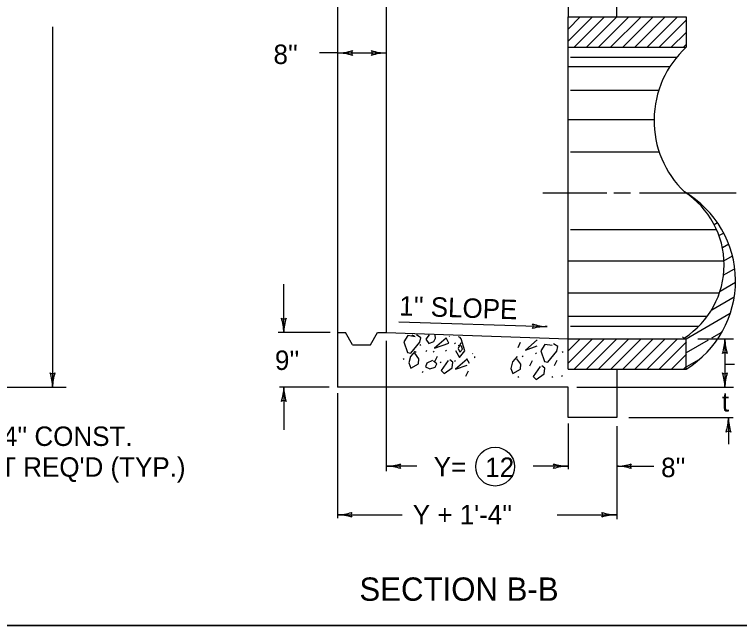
# Model space of a CAD drawing. Extents: x 1007 to 1035.5, y 1000.5 to 1021.5.
# Drawn here: x 1017.91 to 1025.38, y 1000.5 to 1006.79 of the extents above; entities that cross this region are included whole.
import ezdxf

# ---------------------------------------------------------------- set-up
doc = ezdxf.new("R2010")
doc.units = 0
for name, color, linetype in [('Level 1', 7, 'Continuous'), ('Level 10', 7, 'Continuous'), ('Level 11', 7, 'Continuous'), ('Level 5', 7, 'Continuous')]:
    doc.layers.add(name, color=color, linetype=linetype)

msp = doc.modelspace()

# ---------------------------------------------------------------- linework, layer by layer
at = {"layer": 'Level 1'}
for p, q in [((1021.2373, 1008.7868), (1021.2373, 1002.9518)), ((1024.1123, 1006.7643), (1024.1123, 1008.3657)), ((1021.7373, 1007.5143), (1021.7373, 1003.5143)), ((1023.6123, 1007.0143), (1023.6123, 1006.7643)), ((1023.6123, 1006.4518), (1023.6123, 1006.7643)), ((1023.6123, 1006.7643), (1024.3482, 1006.7643)), ((1023.6123, 1006.6393), (1023.7373, 1006.7643)), ((1023.6123, 1006.5143), (1023.8623, 1006.7643)), ((1023.6708, 1006.4478), (1023.9873, 1006.7643)), ((1023.7958, 1006.4478), (1024.1123, 1006.7643)), ((1023.9208, 1006.4478), (1024.2373, 1006.7643)), ((1024.0458, 1006.4478), (1024.3623, 1006.7643)), ((1024.1708, 1006.4478), (1024.4873, 1006.7643)), ((1024.2958, 1006.4478), (1024.6123, 1006.7643)), ((1024.3482, 1006.7643), (1024.8276, 1006.7643)), ((1024.4208, 1006.4478), (1024.7373, 1006.7643)), ((1024.5458, 1006.4478), (1024.8276, 1006.7296)), ((1024.8276, 1006.7643), (1024.8276, 1006.4518)), ((1024.6708, 1006.4478), (1024.8276, 1006.6046)), ((1023.6123, 1006.4518), (1024.3482, 1006.4518)), ((1023.6123, 1003.4518), (1023.6123, 1006.4518)), ((1024.3482, 1006.4518), (1024.8276, 1006.4518)), ((1024.7958, 1006.4478), (1024.8276, 1006.4796)), ((1024.7263, 1006.3447), (1023.6352, 1006.3447)), ((1024.3482, 1006.249), (1023.6123, 1006.249)), ((1024.657, 1006.249), (1024.3482, 1006.249)), ((1024.5434, 1006.0062), (1023.6352, 1006.0062)), ((1024.4961, 1005.706), (1023.6123, 1005.706)), ((1024.5494, 1005.3729), (1023.6352, 1005.3729)), ((1023.3505, 1004.9518), (1024.0103, 1004.9518)), ((1024.0815, 1004.9518), (1024.2529, 1004.9518)), ((1024.3482, 1004.9518), (1025.343, 1004.9518)), ((1025.1149, 1004.628), (1025.1481, 1004.6472)), ((1025.1419, 1004.5712), (1023.6352, 1004.5712)), ((1025.1649, 1004.5125), (1025.2178, 1004.543)), ((1025.2018, 1004.3895), (1025.2663, 1004.4268)), ((1025.2148, 1004.2528), (1025.3037, 1004.304)), ((1024.3482, 1004.2513), (1023.6123, 1004.2513)), ((1025.2163, 1004.2513), (1024.3482, 1004.2513)), ((1025.2089, 1004.1049), (1025.3257, 1004.1723)), ((1025.1779, 1003.9427), (1025.3359, 1004.0339)), ((1024.3482, 1003.9208), (1023.6123, 1003.9208)), ((1025.1687, 1003.9208), (1024.3482, 1003.9208)), ((1025.0911, 1003.7483), (1025.3223, 1003.8817)), ((1024.3482, 1003.6817), (1023.6123, 1003.6817)), ((1025.0436, 1003.6817), (1024.3482, 1003.6817)), ((1024.8276, 1003.4518), (1025.2812, 1003.7137)), ((1021.2363, 1003.5143), (1021.2373, 1003.5143)), ((1021.2373, 1003.5143), (1021.3195, 1003.5143)), ((1021.3916, 1003.3893), (1021.3195, 1003.5143)), ((1021.5779, 1003.3893), (1021.6502, 1003.5143)), ((1021.6502, 1003.5143), (1021.7361, 1003.5143)), ((1021.7373, 1003.5143), (1023.6123, 1003.4518)), ((1024.9542, 1003.5776), (1023.6352, 1003.5776)), ((1025.0913, 1003.4597), (1025.1953, 1003.5198)), ((1022.0028, 1003.4909), (1022.0257, 1003.4802)), ((1022.392, 1003.4784), (1022.388, 1003.4754)), ((1023.6123, 1003.1393), (1023.6123, 1003.4518)), ((1023.6123, 1003.4518), (1024.3482, 1003.4518)), ((1023.7373, 1003.4518), (1023.6123, 1003.3268)), ((1023.8623, 1003.4518), (1023.6123, 1003.2018)), ((1023.9873, 1003.4518), (1023.6748, 1003.1393)), ((1024.1123, 1003.4518), (1023.7998, 1003.1393)), ((1024.2373, 1003.4518), (1023.9248, 1003.1393)), ((1024.3623, 1003.4518), (1024.0498, 1003.1393)), ((1024.4873, 1003.4518), (1024.1748, 1003.1393)), ((1024.6123, 1003.4518), (1024.2998, 1003.1393)), ((1024.3482, 1003.4518), (1024.8276, 1003.4518)), ((1024.7373, 1003.4518), (1024.4248, 1003.1393)), ((1024.8098, 1003.4518), (1024.7887, 1003.4728)), ((1024.8276, 1003.1393), (1024.8276, 1003.4518)), ((1024.8289, 1003.3082), (1025.0571, 1003.4399)), ((1021.3916, 1003.3893), (1021.5779, 1003.3893)), ((1022.0943, 1003.3893), (1022.084, 1003.3815)), ((1022.4523, 1003.4055), (1022.4419, 1003.3977)), ((1023.0971, 1003.3597), (1023.1224, 1003.415)), ((1024.8309, 1003.4204), (1024.5498, 1003.1393)), ((1022.0464, 1003.3129), (1022.0316, 1003.3098)), ((1022.1559, 1003.3297), (1022.1457, 1003.3218)), ((1022.2339, 1003.3203), (1022.2237, 1003.3125)), ((1022.3581, 1003.333), (1022.3478, 1003.3252)), ((1022.6311, 1003.297), (1022.6257, 1003.2989)), ((1023.2862, 1003.3026), (1023.2758, 1003.2948)), ((1023.56, 1003.3178), (1023.5497, 1003.31)), ((1024.8295, 1003.294), (1024.6748, 1003.1393)), ((1021.9235, 1003.2453), (1021.9133, 1003.2375)), ((1022.24, 1003.2177), (1022.2653, 1003.273)), ((1022.4526, 1003.2243), (1022.4423, 1003.2165)), ((1022.5961, 1003.1967), (1022.5706, 1003.2439)), ((1023.1493, 1003.2722), (1023.1389, 1003.2643)), ((1023.2188, 1003.1721), (1023.2442, 1003.2274)), ((1023.4724, 1003.1771), (1023.4978, 1003.2324)), ((1024.8343, 1003.1669), (1024.9537, 1003.2358)), ((1022.3055, 1003.2119), (1022.2953, 1003.2042)), ((1024.4595, 1003.1393), (1024.4573, 1003.1415)), ((1024.8274, 1003.1669), (1024.7998, 1003.1393)), ((1022.118, 1003.1128), (1022.1077, 1003.1049)), ((1022.5595, 1003.0656), (1022.5848, 1003.1209)), ((1023.555, 1003.0693), (1023.5447, 1003.0615)), ((1023.6123, 1003.1393), (1024.3482, 1003.1393)), ((1024.1123, 1003.1393), (1024.1123, 1002.6393)), ((1024.3482, 1003.1393), (1024.8276, 1003.1393)), ((1023.1036, 1003.0592), (1023.0933, 1003.0513)), ((1023.4535, 1003.0592), (1023.4432, 1003.0513)), ((1023.6123, 1002.9518), (1021.2373, 1002.9518)), ((1023.6123, 1002.6393), (1023.6123, 1002.9518)), ((1024.1123, 1002.6393), (1023.6123, 1002.6393))]:
    msp.add_line(p, q, dxfattribs=at)
for points in [[(1022.0376, 1003.4723), (1021.9609, 1003.4834), (1021.9203, 1003.4193), (1021.9585, 1003.3083), (1021.9919, 1003.3018), (1022.0847, 1003.4163), (1022.097, 1003.4622), (1022.0508, 1003.491)], [(1022.1799, 1003.4909), (1022.1467, 1003.4465), (1022.1787, 1003.404), (1022.2284, 1003.4235), (1022.2465, 1003.4561), (1022.242, 1003.4873)], [(1022.3561, 1003.4583), (1022.2377, 1003.353), (1022.3843, 1003.4063), (1022.3553, 1003.4597)], [(1022.4527, 1003.3294), (1022.4927, 1003.2601), (1022.5468, 1003.3264), (1022.5108, 1003.4498), (1022.4975, 1003.4662)], [(1022.4839, 1003.473), (1022.4858, 1003.4705), (1022.4936, 1003.4725)], [(1023.2917, 1003.4403), (1023.1733, 1003.335), (1023.2919, 1003.3781)], [(1022.5068, 1003.4087), (1022.4808, 1003.3512), (1022.4967, 1003.3141), (1022.5249, 1003.3452), (1022.5138, 1003.3739), (1022.4783, 1003.3811)], [(1023.4475, 1003.3809), (1023.3708, 1003.3921), (1023.3303, 1003.328), (1023.3684, 1003.217), (1023.4018, 1003.2104), (1023.4946, 1003.3249), (1023.5069, 1003.3708), (1023.4608, 1003.3997)], [(1022.0365, 1003.3238), (1021.9889, 1003.2686), (1021.9735, 1003.2024), (1021.9918, 1003.1483), (1022.0722, 1003.1947), (1022.0763, 1003.2452), (1022.0342, 1003.3021)], [(1022.2149, 1003.2291), (1022.1587, 1003.1985), (1022.1436, 1003.1638), (1022.1879, 1003.1414), (1022.2434, 1003.1605), (1022.2608, 1003.1946), (1022.2269, 1003.2212)], [(1022.3755, 1003.2273), (1022.3035, 1003.1248), (1022.334, 1003.0943), (1022.4173, 1003.1517), (1022.4233, 1003.2087), (1022.3923, 1003.2333)], [(1022.5714, 1003.2425), (1022.453, 1003.1372), (1022.5717, 1003.1803)], [(1022.6465, 1003.2698), (1022.6477, 1003.2543), (1022.6525, 1003.259)], [(1023.0863, 1003.2679), (1023.0388, 1003.2128), (1023.0233, 1003.1466), (1023.0417, 1003.0924), (1023.122, 1003.1388), (1023.1262, 1003.1893), (1023.084, 1003.2463)], [(1023.3238, 1003.1665), (1023.2518, 1003.0639), (1023.2823, 1003.0335), (1023.3657, 1003.0908), (1023.3716, 1003.1478), (1023.3407, 1003.1725)]]:
    msp.add_lwpolyline(points, dxfattribs=at)
msp.add_circle((1022.86, 1002.1356), 0.2, dxfattribs=at)
for centre, radius, start, end in [((1025.5168, 1005.6988), 1.0208, 132.473, 226.15641), ((1024.3216, 1004.2117), 0.8957, 303.02735, 56.97265), ((1024.2724, 1004.0456), 1.0628, 301.48784, 59.63161), ((1018.304, 1003.13), 0.0375, 228.7746, 310.89129), ((1017.8352, 1002.9518), 0.4688, 0, 18.66878), ((1018.7727, 1002.9518), 0.4688, 161.34716, 179.99389), ((1017.8352, 1002.9518), 0.4688, 359.98778, 0)]:
    msp.add_arc(centre, radius, start, end, dxfattribs=at)
at = {"layer": 'Level 10'}
msp.add_line((1035.5, 1000.5), (1007, 1000.5), dxfattribs=at)
at = {"layer": 'Level 11'}
msp.add_lwpolyline([(1007, 1000.5), (1035.5, 1000.5), (1035.5, 1021.5), (1007, 1021.5)], close=True, dxfattribs=at)
at = {"layer": 'Level 5'}
for p, q in [((1018.3039, 1006.6631), (1018.3039, 1002.9518)), ((1021.2404, 1006.3926), (1021.051, 1006.3926)), ((1021.2404, 1006.3926), (1021.7376, 1006.3926)), ((1020.6848, 1003.5143), (1020.6848, 1004.0143)), ((1021.868, 1003.627), (1023.395, 1003.576)), ((1021.1612, 1003.5143), (1020.6258, 1003.5143)), ((1024.947, 1003.4518), (1025.3149, 1003.4518)), ((1025.226, 1003.4493), (1025.226, 1002.9493)), ((1021.7373, 1003.4298), (1021.7373, 1002.0884)), ((1025.2254, 1003.1886), (1025.3254, 1003.1886)), ((1016.0654, 1002.9518), (1018.4451, 1002.9518)), ((1021.1508, 1002.953), (1020.6387, 1002.953)), ((1020.6848, 1002.9555), (1020.6848, 1002.5143)), ((1023.7025, 1002.9518), (1024.3482, 1002.9518)), ((1024.3482, 1002.9518), (1025.3149, 1002.9518)), ((1021.2373, 1002.8898), (1021.2373, 1001.6035)), ((1024.2379, 1002.6393), (1024.3482, 1002.6393)), ((1024.3482, 1002.6393), (1025.3124, 1002.6393)), ((1025.2627, 1002.6405), (1025.2627, 1002.3671)), ((1023.6123, 1002.5803), (1023.6123, 1002.1091)), ((1024.1123, 1002.5528), (1024.1123, 1001.5932)), ((1022.0558, 1002.1393), (1021.7373, 1002.1393)), ((1023.6123, 1002.1393), (1023.2527, 1002.1393)), ((1024.1123, 1002.1393), (1024.4926, 1002.1393)), ((1021.2338, 1001.6393), (1021.9043, 1001.6393)), ((1023.5, 1001.6393), (1024.1091, 1001.6393))]:
    msp.add_line(p, q, dxfattribs=at)
for centre, radius, start, end in [((1021.2404, 1006.8613), 0.4687, 269.98778, 270), ((1021.2404, 1006.8613), 0.4687, 270, 288.66878), ((1021.2404, 1005.9238), 0.4687, 71.34716, 89.99389), ((1021.4187, 1006.3925), 0.0375, 138.7746, 220.89129), ((1021.5593, 1006.3926), 0.0375, 318.7746, 40.89129), ((1021.7376, 1005.9238), 0.4687, 90, 108.66878), ((1021.7376, 1006.8613), 0.4687, 251.34716, 269.99389), ((1021.7376, 1005.9238), 0.4687, 89.98778, 90), ((1020.6849, 1003.6925), 0.0375, 228.7746, 310.89129), ((1020.2161, 1003.5143), 0.4687, 0, 18.66878), ((1021.1536, 1003.5143), 0.4687, 161.34716, 179.99389), ((1023.2169, 1003.582), 0.0375, 316.8617, 38.97839), ((1023.4106, 1004.0445), 0.4687, 249.43426, 268.08099), ((1020.2161, 1003.5143), 0.4687, 359.98778, 0), ((1023.3794, 1003.1075), 0.4687, 88.0871, 106.75588), ((1023.3794, 1003.1075), 0.4687, 88.07488, 88.0871), ((1024.7573, 1003.4493), 0.4687, 341.34716, 359.99389), ((1025.6947, 1003.4493), 0.4687, 179.98778, 180), ((1025.6947, 1003.4493), 0.4687, 180, 198.66878), ((1025.226, 1003.271), 0.0375, 48.7746, 130.89129), ((1025.226, 1003.1275), 0.0375, 228.7746, 310.89129), ((1024.7573, 1002.9493), 0.4687, 0, 18.66878), ((1025.6947, 1002.9493), 0.4687, 161.34716, 179.99389), ((1020.2161, 1002.9555), 0.4688, 341.34716, 359.99389), ((1021.1536, 1002.9555), 0.4688, 179.98778, 180), ((1021.1536, 1002.9555), 0.4688, 180, 198.66878), ((1024.7573, 1002.9493), 0.4687, 359.98778, 0), ((1020.6848, 1002.7773), 0.0375, 48.7746, 130.89129), ((1024.7939, 1002.6405), 0.4687, 341.34716, 359.99389), ((1025.7314, 1002.6405), 0.4687, 179.98778, 180), ((1025.7314, 1002.6405), 0.4687, 180, 198.66878), ((1025.2626, 1002.4623), 0.0375, 48.7746, 130.89129), ((1021.7373, 1002.608), 0.4688, 269.98778, 270), ((1021.7373, 1002.608), 0.4688, 270, 288.66878), ((1021.7373, 1001.6705), 0.4688, 71.34716, 89.99389), ((1021.9155, 1002.1392), 0.0375, 138.7746, 220.89129), ((1023.434, 1002.1393), 0.0375, 318.7746, 40.89129), ((1023.6123, 1001.6705), 0.4688, 90, 108.66878), ((1023.6123, 1002.608), 0.4688, 251.34716, 269.99389), ((1023.6123, 1001.6705), 0.4688, 89.98778, 90), ((1024.1123, 1002.608), 0.4688, 269.98778, 270), ((1024.1123, 1002.608), 0.4688, 270, 288.66878), ((1024.1123, 1001.6705), 0.4688, 71.34716, 89.99389), ((1024.2905, 1002.1392), 0.0375, 138.7746, 220.89129), ((1021.2338, 1002.108), 0.4687, 270, 288.66878), ((1021.4121, 1001.6392), 0.0375, 138.7746, 220.89129), ((1023.9308, 1001.6393), 0.0375, 318.7746, 40.89129), ((1024.1091, 1002.108), 0.4687, 251.34716, 269.99389), ((1021.2338, 1002.108), 0.4687, 269.98778, 270), ((1021.2338, 1001.1705), 0.4687, 71.34716, 89.99389), ((1024.1091, 1001.1705), 0.4687, 90, 108.66878), ((1024.1091, 1001.1705), 0.4687, 89.98778, 90)]:
    msp.add_arc(centre, radius, start, end, dxfattribs=at)

# ---------------------------------------------------------------- texts
at = {"layer": 'Level 1'}
for s, height, p in [("8''", 0.2, (1020.5788, 1006.2793)), ("9''", 0.2, (1020.5936, 1003.1303)), ('t', 0.2, (1025.1939, 1002.7025)), ("2'' X 4'' CONST.", 0.2, (1017.2145, 1002.3481)), ("JOINT REQ'D (TYP.)", 0.2, (1017.1556, 1002.0312)), ('Y=', 0.2, (1022.2278, 1002.035)), ('12', 0.2, (1022.7588, 1002.0288)), ("8''", 0.2, (1024.5693, 1002.0269)), ("Y + 1'-4''", 0.2, (1022.0124, 1001.541)), ('SECTION B-B', 0.24, (1021.4631, 1000.7544))]:
    msp.add_text(s, height=height, dxfattribs=at).set_placement(p)
msp.add_text("1'' SLOPE", height=0.2, rotation=358.0871, dxfattribs=at).set_placement((1021.8696, 1003.6917))

doc.saveas('drawing.dxf')
